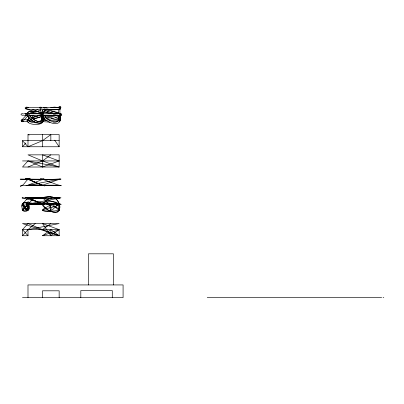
<?xml version="1.0" encoding="UTF-8"?>
<svg xmlns="http://www.w3.org/2000/svg" width="404" height="404" viewBox="0 0 404 404"><rect width="100%" height="100%" fill="white"/><g stroke="black" fill="none" stroke-linecap="round" stroke-linejoin="round"><path stroke-width="0.61" d="M27.523 197.935L44.142 197.899L31.32 198.076L25.725 197.49L28.588 197.995L25.816 197.485L29.487 198.485L41.036 203.495L44.718 204.358L37.264 203.828L26.093 204.197L43.536 203.939L41.774 204.399L44.268 203.096L47.026 202.858L49.611 203.202L50.838 204.02L60.201 204.015L44.889 203.894L37.476 204.298L30.881 202.944L29.139 202.98L27.997 204.02L27.366 205.474L22.74 209.434L22.624 210.428L24.482 210.807L27.997 210.105L28.073 201.702L27.997 210.105C26.785 211.666 24.179 211.822 22.695 210.58L21.877 206.818M31.411 119.786L28.75 120.7M23.013 120.862L22.882 121.463L23.2 120.998M31.275 199.222L41.041 203.464L44.551 204.474L41.152 204.045L42.521 204.02L46.899 200.106L49.44 198.5L53.212 197.49L60.156 198.041L59.898 197.995L43.985 198.066L40.42 197.536L44.177 198.48L57.484 203.485L61.292 204.409L53.005 203.863L30.982 204.449L27.24 203.631L26.619 202.757L26.866 202.328L27.583 203.03L27.942 204.762L22.498 210.105L23.038 210.277L23.695 209.681L27.411 203.975L41.001 203.969L44.713 204.439L39.274 202.747L27.997 197.935L28.27 197.485L22.498 204.02C22.841 206.681 24.79 209.322 27.31 210.287L27.997 210.105C30.623 206.686 27.068 200.278 22.781 203.318L22.225 204.469L22.786 203.323C26.916 199.904 33.249 208.686 27.31 210.287L24.588 208.353M58.262 109.398L58.322 113.347M21.872 206.818L22.003 204.974L22.498 204.02L28.714 203.969L28.416 204.005M58.257 115.403C58.418 116.857 57.312 122.791 59.974 120.791M41.612 115.231L41.839 121.033M59.959 120.725L59.974 115.458M39.562 108.03L39.971 107.212L41.526 107.282M28.74 114.241L28.886 113.6L29.598 113.216L31.871 112.792L35.724 112.974L39.441 113.726M42.147 117.781L41.779 120.392L42.233 119.882M43.657 115.776C45.859 128.437 31.174 122.255 27.77 115.958C24.765 108.706 37.769 111.433 40.945 112.524M59.878 114.973L59.949 120.493L58.378 120.513L58.373 115.478M42.602 121.422L43.39 120.498L43.369 115.014M43.248 114.908L43.314 120.392L42.981 119.943M59.883 108.984L59.923 113.327M41.713 120.503L41.668 115.822M58.378 120.493L58.757 120.402L58.378 120.533L58.812 119.902M59.827 120.564L59.575 120.064M21.897 205.838L22.205 204.343L22.498 204.02L23.053 204.187L27.533 210.105L28.361 209.615L28.719 207.984M43.662 116.665L43.778 115.529M28.75 114.085L28.886 113.6M41.501 115.12L41.349 118.347L41.774 120.978M43.026 115.862L43.178 115.069M58.57 113.681C62.645 112.59 63.115 117.024 58.838 115.236M43.233 120.897L43.289 115.049M44.905 116.726C48.722 121.437 61.206 126.452 58.61 115.418M43.541 119.943C43.546 128.053 20.023 123.942 29.825 118.256M41.056 108.12L41.36 107.52M35.259 197.935L43.581 198.046L37.289 197.526L35.259 197.935L32.865 199.217L27.997 204.02L28.012 210.1L26.911 209.504L23.053 204.187C20.624 202.864 23.725 206.025 23.73 207.232M42.521 114.862L42.082 115.478L44.485 115.15L58.373 115.307M42.521 204.02L42.95 202.601C49.702 199.596 65.62 201.535 57.807 211.954C51.904 213.701 45.329 209.05 42.521 204.02L42.561 205.424C45.945 209.777 52.005 213.231 57.605 211.842L59.454 209.868C60.777 204.207 57.186 196.975 50.737 196.925C50.101 195.985 40.041 198.389 43.026 197.97C36.506 198.101 27.73 197.879 22.094 197.945M28.356 203.964C25.699 210.959 30.037 212.479 27.997 204.02L26.528 203.54L27.997 204.02L30.861 203.55L60.999 197.768L50.924 198.137L31.487 198.046L25.745 197.495M40.814 112.519C37.602 111.453 24.397 108.812 27.896 116.15C31.643 122.71 46.379 128.209 43.566 115.246M28.795 120.725L30.356 121.786L32.35 122.468L36.941 122.932M41.738 120.372L41.854 120.109M58.474 107.747L59.06 106.732L60.151 106.434M21.523 120.564C20.882 121.776 22.892 122.301 23.19 121.099M27.997 204.02L27.164 204.419L27.997 204.02L28.184 204.853L28.371 207.853L27.997 210.105L28.245 205.722L27.997 204.02L27.411 203.975M28.967 120.927L29.088 120.417L31.411 119.402M50.838 204.02L49.621 205.394L42.859 209.423L42.521 210.105L42.844 210.615C45.278 211.752 48.702 211.938 50.838 210.105L51.157 208.848L50.742 207.257L48.394 203.596L43.698 198.824L41.587 197.551L43.178 198.096L42.521 197.935L44.97 197.021L49.919 196.607L52.692 197.117L55.323 198.379L57.565 200.611L59.277 204.273L59.605 207.333L59.151 210.105C53.924 211.464 48.293 211.337 42.981 210.514L42.521 210.105C47.616 207.661 53.671 207.707 58.666 204.919L59.151 204.02L58.484 203.914L52.732 209.509L51.677 210.166L50.838 210.105C49.647 208.403 49.732 205.752 50.838 204.02L51.656 203.843C56.474 206.641 60.979 215.847 59.151 204.02L58.999 204.212C58.075 214.125 60.504 209.469 59.151 204.02L59.151 210.105L59.151 208.828C47.824 203.207 33.956 201.227 22.427 197.879M41.794 114.125C43.521 110.6 48.111 113.196 50.874 113.67M24.422 208.575L25.194 207.202M28.815 113.787L30.689 112.974L33.002 112.827L39.233 113.721M29.219 115.115L29.391 114.837M28.805 120.705L30.704 121.387L33.966 121.786M25.977 205.813L26.73 204.651M59.787 114.973L59.125 115.261M41.112 121.316L42.102 119.902M29.27 117.811L27.613 119.826M30.159 116.69L31.234 115.377M31.305 117.827L32.886 115.908M43.157 121.059L43.041 119.978M42.319 115.18L43.193 114.933M50.96 115.322C51.187 115.872 64.953 115.928 59.6 113.635M22.669 120.316L22.069 119.715L26.674 114.781M27.836 115.903L23.972 120.109M43.223 120.993L42.652 121.392M29.83 146.394L27.997 146.753L27.997 134.588L59.151 134.588L59.151 146.753L22.498 146.753L25.881 143.011M27.997 160.933L22.498 167.019L59.151 167.019L59.151 154.848L27.997 154.848L42.521 160.933L59.151 167.019L27.997 160.933L42.521 167.019L59.151 160.933L42.521 154.848L42.521 167.019M22.498 235.734L22.498 229.649L59.151 229.649L50.838 235.734L42.521 223.564L59.151 229.649L59.151 235.734L22.498 223.564L59.151 223.564L27.997 229.649L27.997 235.734L22.498 235.734L27.997 229.649L35.259 223.564M59.449 108.09C61.751 106.787 60.605 110.671 58.338 109.095M32.936 113.408L33.714 112.585M22.553 120.927L22.058 121.266L21.801 120.993M27.018 120.261L27.745 119.806M26.487 114.867L26.169 115.18M43.112 112.868L47.894 108.893M29.174 121.21L29.431 120.094M60.368 108.671L60.979 107.191L59.923 106.378M45.309 115.423L44.718 115.761L43.546 115.63M46.011 112.368L49.975 109.605M35.279 111.065L37.9 109.272M42.253 113.66L41.551 114.095L42.127 114.145M40.38 121.947L40.779 121.644M36.91 111.817L38.905 110.6L40.415 110.64L40.137 110.529L41.117 111.782L41.683 114.175M43.087 115.069L41.657 115.66M60.701 114.216L61.211 113.984L60.388 113.938M50.838 154.848L42.521 160.933L27.997 167.019M27.997 235.734L22.498 229.649L27.997 223.564L42.521 229.649L50.838 223.564M42.521 235.734L50.838 229.649L59.151 235.734L42.521 235.734L59.151 229.649M42.44 121.644C44.521 120.311 45.41 117.736 45.369 115.357M41.89 120.044L39.839 121.119L37.592 121.619M42.587 112.297L43.465 111.772M59.64 121.24L60.403 120.316L60.029 119.382M26.063 108.706L26.346 108.54M58.459 113.716L43.996 113.569L42.375 113.696L41.779 114.18L42.789 113.726M43.082 115.059L42.107 115.115M60.105 108.838C54.59 110.696 48.49 109.555 42.789 109.252M41.425 114.882L31.371 118.104M58.277 116.579L53.969 118.13L47.707 119.741M41.127 114.872L31.32 117.731M41.228 116.781L33.244 119.241M57.196 115.312L46.379 118.397M29.856 118.599C27.851 118.705 25.765 121.533 28.578 122.402M27.512 185.36L28.068 185.32L27.018 185.537L43.516 179.048L42.284 179.245M41.284 116.564L33.143 118.877M58.802 107.666L59.464 107.227L59.494 107.777M59.469 185.34L59.736 185.345L46.096 185.209L41.572 185.507L60.045 179.073L30.861 184.865L26.093 185.512L29.325 185.249M58.984 120.513L59.615 120.478L59.317 120.498M45.132 120.397L46.324 120.084M58.752 113.782L59.898 113.62L53.373 113.948M27.82 119.781L28.103 119.73L22.144 119.73M50.752 107.58L54.495 107.1L60.211 107.706L43.415 107.671M42.375 113.696C41.213 113.559 40.168 115.347 41.698 115.675M58.53 119.917L48.904 120.528M26.129 108.691L25.831 108.732L26.154 108.747M57.908 121.68L52.969 122.089M21.851 113.686L21.064 114.145L21.18 115.024M57.817 113.842L53.303 114.004M43.672 107.621L44.723 108.075M46.152 112.741L53.394 113.064M22.498 197.935L22.195 197.955M59.635 113.66L58.822 113.701M43.728 117.806C48.889 124.321 63.433 127.679 59.883 115.241C54 115.236 47.96 116.61 42.178 115.206M43.041 179.235L27.305 179.235M60.216 115.191L59.802 115.211L60.125 115.196M37.264 185.143L27.987 185.315M58.989 115.286L59.489 115.266M41.425 112.105L40.632 112.605L40.612 113.837M43.203 179.23L43.657 179.214M27.326 185.36L26.891 185.375L35.199 185.189M27.31 113.635C24.23 112.741 24.937 116.291 27.644 115.281L23.578 115.281M41.279 179.285L43.556 179.219M33.254 179.411L44.45 179.214L37.4 179.371M41.425 107.615L30.876 107.722L26.139 107.237L26.573 107.711M41.445 109.242C36.269 109.221 31.007 109.797 25.881 108.873C23.381 107.398 27.28 106.459 28.477 107.717M37.532 185.234L43.359 185.35L26.033 185.37L39.249 185.168L44.748 185.79L42.521 185.335L29.492 179.805L25.836 178.8L27.997 179.25L33.33 179.411M47.404 111.014L48.152 110.999M59.888 115.206L59.469 114.903M39.355 179.331L41.097 179.29M43.056 109.201L43.374 109.191M27.77 121.382L22.018 121.346L21.084 120.65L21.195 120.038L21.765 119.665L23.164 120.114M31.32 179.396L25.775 178.8L27.997 179.25L41.036 184.785L44.682 185.8L41.152 185.36L55.343 185.194L61.292 185.724L57.484 184.8L44.177 179.795L40.42 178.851L42.405 179.26L50.475 179.381L60.999 179.083L50.924 179.452L42.243 179.245M30.876 185.259L37.274 185.178M30.704 113.66L32.694 113.625M31.679 115.231L32.724 115.216M30.729 115.251L31.775 115.231M40.607 179.275L44.142 179.214L35.33 179.401M32.623 113.625L33.684 113.61M29.83 113.675L30.825 113.66M32.653 115.216L33.709 115.196M29.856 115.266L30.855 115.246M33.638 113.61L35.703 113.58M37.688 113.564L42.839 113.711M33.668 115.196L41.198 115.206M29.982 113.675L25.992 113.615L26.507 113.963M28.295 115.281L29.199 115.271M29.017 115.276L30.002 115.261M35.693 113.58L36.739 113.569M23.599 113.665L27.305 113.66M36.703 113.569L37.749 113.564M58.656 115.302L60.989 115.488L60.484 114.797M39.031 179.285L27.3 179.24M35.557 179.305L20.205 179.179L27.997 179.25L29.825 178.775L30.189 178.497L30.012 178.174C25.841 179.533 24.649 185.113 20.442 186.411L20.245 186.093L20.619 185.81L22.498 185.335L29.593 185.411L28.947 185.38M34.148 197.94L27.623 197.935M22.498 146.753L22.498 140.668L59.151 140.668M22.498 160.933L59.151 160.933M22.498 297.622L123.084 297.622L123.084 284.931L27.997 284.931L27.997 297.622M207.242 297.622L381.644 297.622M383.083 297.622L383.8 297.622M26.356 115.185L25.846 115.18L27.528 115.256M59.151 185.335L59.514 185.34M50.061 122.16L42.602 121.644M33.481 179.411L27.997 179.25L25.836 178.8L29.482 179.805M37.032 185.178L42.521 185.335L44.682 185.8L39.274 184.052M27.805 121.574L26.861 120.897M39.097 185.194L42.521 185.335M47.243 120.518L43.44 120.225M28.745 185.375L27.997 185.335M43.031 109.262L60.019 109.307L59.489 108.979M47.031 108.004L43.506 107.706M29.815 115.463L36.921 116.307M25.917 197.46L26.356 197.506M42.506 115.292L42.986 115.342M51.268 111.15L55.757 111.918L58.403 112.827M39.011 114.958L39.925 115.084M43.95 115.675L52.227 117.084M45.379 117.529L49.126 118.16M43.395 115.398L44.354 115.635L43.955 115.322M51.283 118.549L58.227 120.215M41.556 107.429L40.622 107.191L41.072 107.545M25.881 108.873L26.442 109.004M40.572 108.873L40.849 108.939M55.631 117.801L58.11 118.463M26.72 108.858L33.007 111.322M27.058 197.657L29.502 198.49M58.641 113.504L48.889 109.888M40.264 108.888L41.021 109.171M42.521 229.649L59.151 235.734M44.117 109.802L46.112 110.55M55.176 114.034L47.187 110.964M27.997 134.588L29.159 135.072M31.249 180.532L37.32 183.199M32.689 109.418L35.688 110.741M37.688 111.63L38.663 112.059M27.467 115.105L27.745 115.276M22.498 140.668L27.997 146.753L42.521 140.668L50.838 134.588L50.838 140.668M43.864 115.473L44.162 115.882M54.646 140.163L59.151 146.753M29.048 114.928C31.684 119.842 44.586 126.846 41.965 115.463M42.066 110.141L43.183 113.378M28.962 114.766C32.219 120.15 44.511 126.912 41.774 115.09M44.137 109.449L44.92 111.666M42.602 109.959L43.354 112.095M22.058 208.782L22.25 209.575M43.208 120.225L43.041 119.145M41.981 115.251L42.132 116.812M113.428 284.931L113.428 253.813L88.441 253.813L88.441 284.931M112.277 297.622L112.277 290.562L80.815 290.562L80.815 297.622M59.151 297.622L59.151 290.809L42.521 290.809L42.521 297.622M50.838 229.649L50.838 235.734M42.521 134.588L42.521 146.753M23.19 114.908A0.813 0.813 0 0 1 21.836 114.953M22.255 113.711A0.813 0.813 0 0 1 22.776 113.726M42.167 107.681A0.813 0.773 -90 0 1 42.875 107.681M42.238 109.156A0.813 0.773 -90 0 1 41.875 108.848M59.322 107.429L59.09 107.575L59.363 107.434M43.97 107.565L43.39 107.58L43.97 107.565M22.22 121.245L21.917 121.245L22.225 121.286M26.8 107.449L26.25 107.323L26.8 107.449"/></g></svg>
